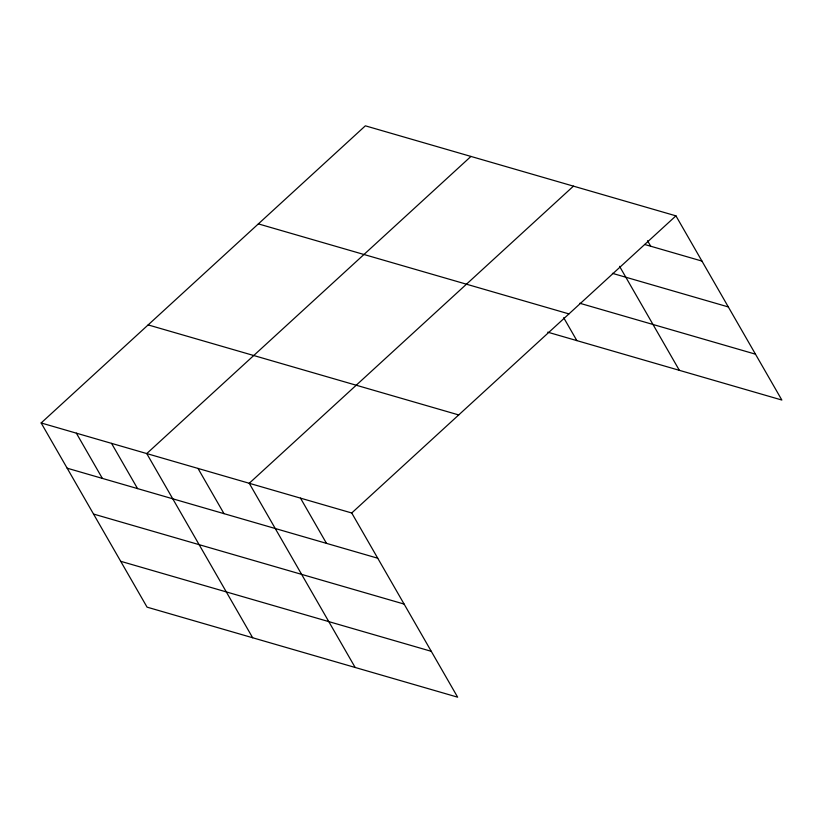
<?xml version="1.0" encoding="UTF-8"?>
<svg xmlns="http://www.w3.org/2000/svg" width="823" height="823" viewBox="0 0 823 823"><rect width="100%" height="100%" fill="white"/><g stroke="black" fill="none" stroke-linecap="round" stroke-linejoin="round"><path stroke-width="1.23" d="M41.15 422.96L351.73 512.986L457.639 697.174L147.06 607.148L41.15 422.96L365.361 125.826L675.94 215.852L781.85 400.04L547.737 332.173M470.951 156.432L146.751 453.576L252.661 637.753M573.446 186.142L249.235 483.276L355.155 667.463M351.73 512.986L675.94 215.852M644.604 244.462L701.947 261.076M612.405 273.339L728.314 306.938M579.783 303.255L755.483 354.178M258.371 223.887L568.95 313.902M148.14 324.91L458.72 414.936M67.157 468.194L377.736 558.22M93.524 514.046L404.103 604.072M120.693 561.296L431.273 651.312M647.526 240.707L650.705 246.231M619.544 266.313L679.356 370.329M563.683 317.699L576.861 340.619M300.488 498.131L326.494 543.365M197.993 468.421L224 513.655M111.547 443.371L137.554 488.605M76.354 433.165L102.361 478.4"/></g></svg>
